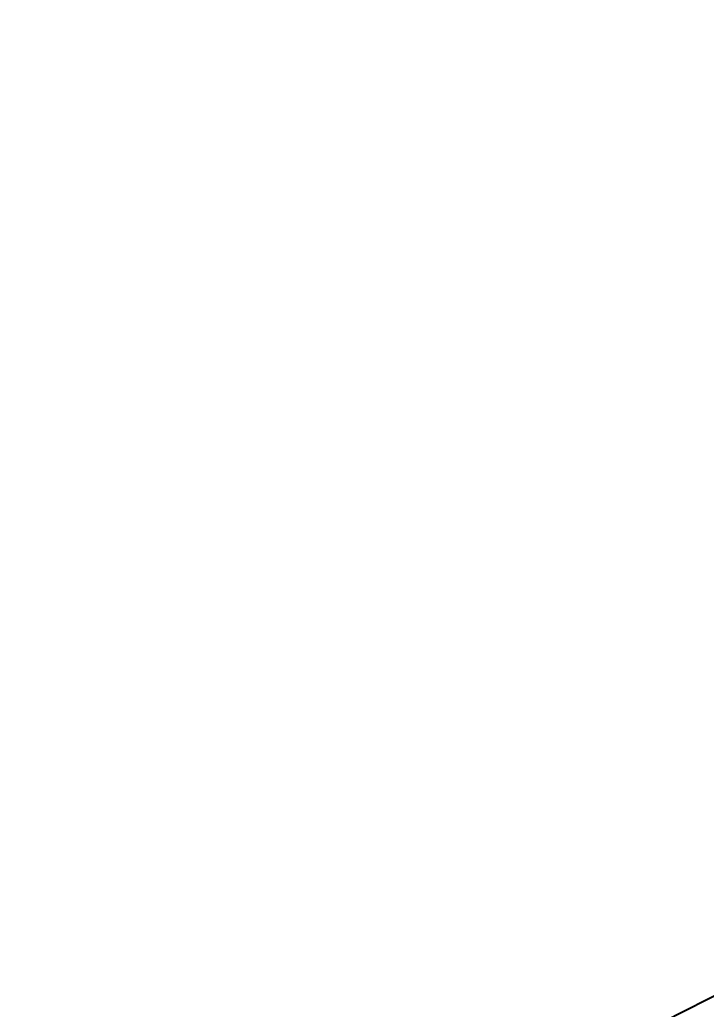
# Model space of a CAD drawing. Header units: metres. Extents: x 2682525 to 2683550, y 1250555 to 1251328.
# Drawn here: x 2683110.197 to 2683113.163, y 1250889.296 to 1250893.574 of the extents above; entities that cross this region are included whole.
import ezdxf

# ---------------------------------------------------------------- set-up
doc = ezdxf.new("R2010")
doc.units = ezdxf.units.M
doc.header["$PDMODE"] = 2
doc.header["$PDSIZE"] = -2
doc.linetypes.add('IMPORT-_23_ISO-10 Strichpunktlinie _2_', pattern=[46.98999999999999, 30.47999999999999, -7.619999999999998, 1.270000000000001, -7.619999999999998])
doc.linetypes.add('Verdeckt 0_75', pattern=[1.5, 0.75, -0.75])
for name, color, linetype, lineweight, true_color in [('2458 A U1_dwg-1', 9, 'Continuous', 18, 0x808080), ('_23_000 Linien-Strichpunktlinie kurz 0_10', 9, 'IMPORT-_23_ISO-10 Strichpunktlinie _2_', 18, 0x808080), ('_23_200 Materialien-Beton', 9, 'Continuous', 18, 0x808080), ('_23_200 Materialien-Holzwerkstoffe', 9, 'Continuous', 18, 0x808080), ('_23_300 Bauteile 3D-Raum-NGF Nettogeschossfläche vermietbar', 9, 'Continuous', 18, 0x808080), ('_23_300 Bauteile 3D-Wand Aussen', 9, 'Continuous', 18, 0x808080), ('_23_300 Bauteile 3D-Wand Innen', 9, 'Continuous', 18, 0x808080), ('_25_200 Materialien-Beton', 9, 'Continuous', 18, 0x808080), ('_25_300 Bauteile 3D-Raum-NGF Nettogeschossfläche', 9, 'Continuous', 18, 0x808080), ('_25_300 Bauteile 3D-Wand Innen', 9, 'Continuous', 18, 0x808080), ('_25_600 Situation-Baulinie', 9, 'Continuous', 18, 0x808080), ('_25_Keine', 9, 'Continuous', 18, 0x808080), ('A-DETL-____-MBND-1', 7, 'Continuous', 18, 0xbf6000), ('Bemassung', 9, 'Continuous', 18, 0x808080)]:
    doc.layers.add(name, color=color, linetype=linetype, lineweight=lineweight, true_color=true_color)
for name, color, linetype, lineweight in [('A-____-____-DIMS', 7, 'Continuous', 9), ('A-DETL-____-MBND', 7, 'Verdeckt 0_75', 18), ('A-DETL-____-MBND-2', 7, 'Verdeckt 0_75', 25), ('Bemassung-1', 7, 'Continuous', 18), ('G-____-____-TEXT', 7, 'Continuous', 9)]:
    doc.layers.add(name, color=color, linetype=linetype, lineweight=lineweight)
doc.styles.add('Arial_3', font='arial.ttf', dxfattribs={"height": 125})
doc.styles.add('Arial_31', font='arial.ttf', dxfattribs={"width": 0.9, "height": 200})
doc.styles.add('ISOCP_11', font='isocp___.ttf', dxfattribs={"height": 117.4759738136574})
doc.styles.add('ISOCP_2', font='isocp___.ttf', dxfattribs={"height": 125.8608217592593})
doc.styles.add('ISOCP_3', font='isocp___.ttf', dxfattribs={"height": 75.51649305555554})
doc.dimstyles.new('2_0_mm_-_Arial', dxfattribs={"dimscale": 304.8, "dimtxt": 204.051879991394, "dimasz": 0.2460629921259842, "dimexe": 0.3280839895013123, "dimexo": 0.3280840109072179, "dimgap": 0.08202099737532807, "dimtad": 1, "dimdec": 1, "dimlfac": 0.001, "dimrnd": 0.09999999999999999, "dimzin": 0, "dimdsep": 46, "dimtxsty": 'Arial_31', "dimblk1": 'OBLIQUE', "dimblk2": 'OBLIQUE', "dimsah": 1, "dimcen": 0.09, "dimdle": 0.3280839895013123, "dimazin": 0, "dimtfac": 1, "dimtdec": 4, "dimtix": 1, "dimtmove": 0, "dimatfit": 3, "dimfxl": 1, "dimtvp": 1, "dimtfill": 1, "dimtolj": 1, "dimtzin": 0, "dimarcsym": 2})
doc.dimstyles.new('2_0_mm_-_Arial_1', dxfattribs={"dimscale": 304.8, "dimtxt": 204.051879991394, "dimasz": 0.2460629921259842, "dimexe": 0.3280839895013123, "dimexo": 0.3280840109072179, "dimgap": 0.08202099737532807, "dimtad": 1, "dimdec": 1, "dimlfac": 0.001, "dimrnd": 0.09999999999999999, "dimzin": 0, "dimdsep": 46, "dimtxsty": 'Arial_31', "dimblk1": 'OBLIQUE', "dimblk2": 'OBLIQUE', "dimsah": 1, "dimcen": 0.09, "dimdle": 0.3280839895013123, "dimazin": 0, "dimtfac": 1, "dimtdec": 4, "dimtix": 1, "dimtmove": 2, "dimatfit": 3, "dimfxl": 1, "dimtvp": 1, "dimtfill": 1, "dimtolj": 1, "dimtzin": 0, "dimarcsym": 2})
pattern_1 = [(18.233, (0, 0), (18.77292067800844, -56.98752011815572), []), (288.233, (0, 0), (63.31313485127099, 20.85671487326738), [])]
pattern_2 = [(18.233, (0, 0), (93.86460339004219, -284.9376005907786), []), (18.233, (15.645, -47.492), (93.86460339004219, -284.9376005907786), []), (18.233, (-15.645, 47.492), (93.86460339004219, -284.9376005907786), [])]

# ---------------------------------------------------------------- blocks, each defined once
blk = doc.blocks.new('2458 A U1_dwg_VW_SLASH-9045485-U01 Bodenplatte')
at = {"layer": 'Bemassung'}
for p, q in [((500.0534143197685, 500.0534143197683), (-500.0534143197683, -500.0534143197685)), ((890.9383564621788, 0), (-999.9999999999999, 0))]:
    blk.add_line(p, q, dxfattribs=at)
blk = doc.blocks.new('2458 A U1_dwg_VW_SLASH-9046340-U01 Bodenplatte')
at = {"layer": 'Bemassung'}
for p, q in [((-51033.38220290114, -20354.40317262471), (-51033.38220290114, -20566.64438356219)), ((-51089.50880365782, -20398.27657186801), (-50977.25560214445, -20510.52977338137))]:
    blk.add_line(p, q, dxfattribs=at)
blk = doc.blocks.new('2458 A U1_dwg_VW_SLASH-9046341-U01 Bodenplatte')
at = {"layer": 'Bemassung'}
for p, q in [((-51033.38220290114, -20334.40317261719), (-51033.38220290114, -20122.16196167971)), ((-50977.25560214445, -20290.5297733739), (-51089.50880365782, -20178.27657186053))]:
    blk.add_line(p, q, dxfattribs=at)
blk = doc.blocks.new('2458 A U1_dwg_VW_SLASH-9046342-U01 Bodenplatte')
at = {"layer": 'Bemassung'}
for p, q in [((-51033.38220290113, -20854.40317261783), (-51033.38220290113, -20642.16196168035)), ((-50977.25560214445, -20810.52977337453), (-51089.50880365781, -20698.27657186117))]:
    blk.add_line(p, q, dxfattribs=at)
blk = doc.blocks.new('2458 A U1_dwg_VW_SLASH-9046343-U01 Bodenplatte')
at = {"layer": 'Bemassung'}
for p, q in [((-51033.38220290113, -20354.40317262471), (-51033.38220290113, -20566.64438356219)), ((-51089.50880365781, -20398.27657186801), (-50977.25560214445, -20510.52977338137))]:
    blk.add_line(p, q, dxfattribs=at)
blk = doc.blocks.new('2458 A U1_dwg_VW_SLASH-9046344-U01 Bodenplatte')
at = {"layer": 'Bemassung'}
for p, q in [((-51033.38220290114, -21122.76708494487), (-51033.38220290114, -21102.1614917176)), ((-51033.38220290114, -21314.40270265508), (-51033.38220290114, -21247.76708494486)), ((-50977.25560214451, -21270.52930341181), (-51000.01782061142, -21247.7670849449))]:
    blk.add_line(p, q, dxfattribs=at)
blk = doc.blocks.new('2458 A U1_dwg_VW_SLASH-9046345-U01 Bodenplatte')
at = {"layer": 'Bemassung'}
for p, q in [((-51033.38220290114, -20654.40317261787), (-51033.38220290114, -20866.64438355535)), ((-51089.50880365782, -20698.27657186117), (-50977.25560214445, -20810.52977337453))]:
    blk.add_line(p, q, dxfattribs=at)
blk = doc.blocks.new('2458 A U1_dwg_VW_SLASH-9046347-U01 Bodenplatte')
at = {"layer": 'Bemassung'}
for p, q in [((-51331.08574555618, -20354.40317261724), (-51331.08574555618, -20566.64438355472)), ((-51387.21234631286, -20398.27657186054), (-51274.9591447995, -20510.5297733739))]:
    blk.add_line(p, q, dxfattribs=at)
blk = doc.blocks.new('2458 A U1_dwg_VW_SLASH-9046348-U01 Bodenplatte')
at = {"layer": 'Bemassung'}
for p, q in [((-48550.28918589927, -20291.48681970895), (-48662.54238741263, -20403.74002122231)), ((-48506.41578665597, -20347.61342046563), (-48718.65699759344, -20347.61342046563))]:
    blk.add_line(p, q, dxfattribs=at)
blk = doc.blocks.new('2458 A U1_dwg_VW_SLASH-9046349-U01 Bodenplatte')
at = {"layer": 'Bemassung'}
for p, q in [((-49462.54480527527, -20403.74002122232), (-49350.2916037619, -20291.48681970896)), ((-49506.41820451857, -20347.61342046564), (-49294.17699358108, -20347.61342046564))]:
    blk.add_line(p, q, dxfattribs=at)
blk = doc.blocks.new('2458 A U1_dwg_VW_SLASH-9046350-U01 Bodenplatte')
at = {"layer": 'Bemassung'}
for p, q in [((-48482.54480527532, -20403.74002122233), (-48370.29160376195, -20291.48681970897)), ((-48526.41820451861, -20347.61342046565), (-48314.17699358114, -20347.61342046565))]:
    blk.add_line(p, q, dxfattribs=at)
blk = doc.blocks.new('2458 A U1_dwg_VW_SLASH-9046351-U01 Bodenplatte')
at = {"layer": 'Bemassung'}
for p, q in [((-48550.28918589927, -20291.48681970896), (-48662.54238741263, -20403.74002122232)), ((-48506.41578665597, -20347.61342046564), (-48718.65699759344, -20347.61342046564))]:
    blk.add_line(p, q, dxfattribs=at)
blk = doc.blocks.new('2458 A U1_dwg-9041719-U01 Bodenplatte')
at = {"layer": '_23_200 Materialien-Beton'}
h = blk.add_hatch(dxfattribs=at)
h.set_pattern_fill('FP_1', color=256, style=0, pattern_type=2)
h.set_pattern_definition(pattern_1)
h.paths.add_polyline_path([(-48351.41820672657, -19947.67519878158), (-48351.41820672659, -14798.06214921449), (-48601.41820672661, -14798.0621492145), (-48601.41820672659, -19697.6751987816)])
h = blk.add_hatch(dxfattribs=at)
h.set_pattern_fill('FP_1', color=256, style=0, pattern_type=2)
h.set_pattern_definition(pattern_1)
h.paths.add_polyline_path([(-48351.41820672657, -19947.67519878158), (-48351.41820672659, -14798.06214921449), (-48601.41820672661, -14798.0621492145), (-48601.41820672659, -19697.6751987816)])
h = blk.add_hatch(dxfattribs=at)
h.set_pattern_fill('FP_1', color=256, style=0, pattern_type=2)
h.set_pattern_definition(pattern_1)
h.paths.add_polyline_path([(-55914.7249122979, -19947.67519878161), (-48351.41820672657, -19947.67519878158), (-48601.41820672659, -19697.6751987816), (-56276.27539747024, -19697.67519878161), (-56276.27539747024, -19947.67519878161)])
h = blk.add_hatch(dxfattribs=at)
h.set_pattern_fill('FP_1', color=256, style=0, pattern_type=2)
h.set_pattern_definition(pattern_1)
h.paths.add_polyline_path([(-55914.7249122979, -19947.67519878161), (-48351.41820672657, -19947.67519878158), (-48601.41820672659, -19697.6751987816), (-56276.27539747024, -19697.67519878161), (-56276.27539747024, -19947.67519878161)])
at = {"layer": '_23_200 Materialien-Holzwerkstoffe'}
h = blk.add_hatch(dxfattribs=at)
h.set_pattern_fill('FP_3', color=256, style=0, pattern_type=2)
h.set_pattern_definition(pattern_2)
h.paths.add_polyline_path([(-48601.41820672659, -17948.06214921446), (-48601.41820672657, -17898.06214921446), (-50661.41366078716, -17898.06214921445), (-50711.41366078716, -17948.06214921446), (-50661.41366078716, -17948.06214921446)])
h = blk.add_hatch(dxfattribs=at)
h.set_pattern_fill('FP_3', color=256, style=0, pattern_type=2)
h.set_pattern_definition(pattern_2)
h.paths.add_polyline_path([(-48601.41820672659, -17948.06214921446), (-48601.41820672657, -17898.06214921446), (-50661.41366078716, -17898.06214921445), (-50711.41366078716, -17948.06214921446)])
at = {"layer": '_25_200 Materialien-Beton'}
h = blk.add_hatch(dxfattribs=at)
h.set_pattern_fill('FP_1', color=256, style=0, pattern_type=2)
h.set_pattern_definition(pattern_1)
h.paths.add_polyline_path([(-28728.35925963511, -19947.67519884991), (-28728.00000003564, -19947.31593937318), (-28728.35925963511, -19697.67519897264), (-39998.30878082777, -19697.67519884991), (-39998.30878082777, -19947.67519884991), (-29973.52900646859, -19947.67519884991)])
h.paths.add_polyline_path([(-41548.99588439449, -19947.67519884991), (-40123.30878082779, -19947.67519884991), (-40123.30878082779, -19697.67519884991), (-48351.41820665873, -19697.67519884991), (-48351.41820665873, -19947.67519878158), (-41710.48643147866, -19947.67519884991)])
h = blk.add_hatch(dxfattribs=at)
h.set_pattern_fill('FP_1', color=256, style=0, pattern_type=2)
h.set_pattern_definition(pattern_1)
h.paths.add_polyline_path([(-48426.41820451867, -20454.40317262472), (-48426.41578665601, -19954.40317262473), (-48606.415786656, -19954.40317262473), (-48606.415786656, -20454.40317262471)])
h = blk.add_hatch(dxfattribs=at)
h.set_pattern_fill('FP_1', color=256, style=0, pattern_type=2)
h.set_pattern_definition(pattern_1)
h.paths.add_polyline_path([(-50506.41820451861, -20754.40317262536), (-49406.41820451865, -20754.40317262532), (-49406.41820451865, -20454.40317262472), (-50506.41820451863, -20454.40317262472)])
h = blk.add_hatch(dxfattribs=at)
h.set_pattern_fill('FP_1', color=256, style=0, pattern_type=2)
h.set_pattern_definition(pattern_1)
h.paths.add_polyline_path([(-49406.41820451859, -21122.76708494489), (-48426.41820451869, -21122.76708494489), (-48426.41820451867, -20454.40317262475), (-49406.41820451864, -20454.40317262472)])
at = {"layer": '_25_Keine'}
for points in [[(-50506.41843482723, -20454.40317262472), (-50647.83979106241, -20312.98181638528), (-50364.99707858778, -20312.98181638528)], [(-50647.85276600508, -20895.82452885305), (-50365.01005353047, -20895.82452885305), (-50506.43140976568, -20754.40317261786)]]:
    blk.add_hatch(color=256, dxfattribs=at).paths.add_polyline_path(points)
at = {"layer": '_23_000 Linien-Strichpunktlinie kurz 0_10', "flags": 128}
for points in [[(-79001.4184335211, -21137.2223017857), (-79001.4184335211, -12397.67484731466), (-80516.35874420164, -12397.67484731466), (-80516.35874420164, -7597.674813470764), (-46688.82960409074, -7597.674813470764), (-46688.82960409074, -12397.67484731464), (-48201.41820451852, -12397.67484731464), (-48201.41820451852, -21122.76708494489)], [(-79001.4184335211, -21137.2223017857), (-79001.4184335211, -12397.67484731466), (-80516.35874420164, -12397.67484731466), (-80516.35874420164, -7597.674813470764), (-46688.82960409074, -7597.674813470764), (-46688.82960409074, -12397.67484731464), (-48201.41820451852, -12397.67484731464), (-48201.41820451852, -21122.76708494489)], [(-48606.41820451834, -22047.6747596637), (-52001.41820491337, -22047.6747596637), (-52001.41820491337, -23452.67481516637)], [(-48606.41820451834, -22047.6747596637), (-52001.41820491337, -22047.6747596637), (-52001.41820491337, -23452.67481516637)]]:
    blk.add_lwpolyline(points, dxfattribs=at)
at = {"layer": '_23_200 Materialien-Beton', "flags": 128}
for points in [[(-48351.41820672657, -19947.67519878158), (-48351.41820672657, -14798.06214921451), (-48351.41820672657, -19947.67519878158), (-56276.27539747024, -19947.67519878158), (-56706.2798395465, -19947.67519878158)], [(-48601.41820672659, -19697.6751987816), (-56276.27539747024, -19697.6751987816), (-56706.2798395465, -19697.6751987816)], [(-56706.2798395465, -19697.6751987816), (-56276.27539747024, -19697.6751987816), (-48601.41820672659, -19697.6751987816)], [(-56706.2798395465, -19947.67519878158), (-56276.27539747024, -19947.67519878158), (-48351.41820672657, -19947.67519878158)]]:
    blk.add_lwpolyline(points, dxfattribs=at)
blk.add_lwpolyline([(-48601.41820672653, -19697.67519878158), (-48601.41820672653, -14798.06214921448), (-54081.40782353776, -14798.06214921448), (-54865.27654683468, -14798.06214921448), (-54081.40782353776, -14798.06214921448), (-48601.41820672654, -14798.06214921448)], close=True, dxfattribs=at)
at = {"layer": '_23_200 Materialien-Holzwerkstoffe', "flags": 128}
for points in [[(-48601.41820672653, -17948.06214921444), (-50711.4136607871, -17948.06214921444), (-50711.4136607871, -16148.06214921447), (-50711.4136607871, -17948.06214921442)], [(-48601.41820672652, -17898.06214921444), (-50661.4136607871, -17898.06214921444), (-50661.4136607871, -16148.06214921449), (-50661.4136607871, -17898.06214921444)]]:
    blk.add_lwpolyline(points, close=True, dxfattribs=at)
at = {"layer": '_23_300 Bauteile 3D-Raum-NGF Nettogeschossfläche vermietbar', "flags": 128}
for points in [[(-48601.41820665848, -17898.06214921445), (-50661.41366078708, -17898.06214921445), (-50661.41366078708, -14798.06214921446), (-48601.41820665848, -14798.06214921446), (-48601.41820665848, -17898.06214921445), (-48601.41820665848, -14798.06214921448), (-50661.4136607871, -14798.06214921448), (-50661.4136607871, -17898.06214921444)], [(-48601.41820672652, -17948.06214921443), (-50711.41366078707, -17948.06214921443), (-50711.41366078707, -16248.06214921438), (-51711.41366078708, -16248.06214921438), (-51711.41366078708, -19697.67519878073), (-48601.41820672652, -19697.67519878073), (-48601.41820672652, -17948.06214921443), (-50711.41366078707, -17948.06214921443), (-50711.41366078707, -16248.06214921438), (-51711.41366078708, -16248.06214921438), (-51711.41366078708, -19697.67519878073), (-48601.41820672652, -19697.67519878073)]]:
    blk.add_lwpolyline(points, close=True, dxfattribs=at)
at = {"layer": '_23_300 Bauteile 3D-Wand Aussen', "flags": 128}
for points in [[(-56276.27539747017, -19697.67519878159), (-56276.27539747017, -19747.67519878155), (-56276.27539747017, -19947.67519878159), (-48351.41820672652, -19947.67519878159), (-48351.41820672652, -14798.0621492145), (-48301.41820672654, -14798.0621492145), (-48301.41820672654, -13797.67484421954), (-48301.41820672654, -14798.06214921448), (-48351.41820672654, -14798.06214921448), (-48351.41820672654, -19947.67519878156)], [(-48351.41820672657, -19947.67519878159), (-56276.27539747024, -19947.67519878159), (-56706.2798395465, -19947.67519878159)]]:
    blk.add_lwpolyline(points, dxfattribs=at)
blk.add_lwpolyline([(-48601.41820672653, -19697.67519878158), (-48601.41820672653, -14798.06214921448), (-48601.41820672653, -19697.67519878158), (-51711.41366078708, -19697.67519878158)], close=True, dxfattribs=at)
at = {"layer": '_23_300 Bauteile 3D-Wand Innen', "flags": 128}
for points in [[(-48601.41820672652, -17898.06214921444), (-50661.4136607871, -17898.06214921444), (-50661.4136607871, -16148.06214921449), (-50661.4136607871, -17898.06214921444)], [(-48601.41820672653, -17948.06214921444), (-50711.4136607871, -17948.06214921444), (-50711.4136607871, -16248.06214921437), (-50861.41366078706, -16248.06214921437), (-50711.4136607871, -16248.06214921437), (-50711.4136607871, -17948.06214921443)]]:
    blk.add_lwpolyline(points, close=True, dxfattribs=at)
at = {"layer": '_25_200 Materialien-Beton'}
for p, q in [((-48351.41820665867, -19697.67519884989), (-40123.30878082774, -19697.67519884989)), ((-48426.41820451867, -20454.40317262475), (-48426.41820451867, -21122.76708494489))]:
    blk.add_line(p, q, dxfattribs=at)
at = {"layer": '_25_200 Materialien-Beton', "flags": 128}
for points in [[(-48426.41578665593, -19954.40317262471), (-48426.41578665593, -20454.40317262469), (-48606.41578665594, -20454.40317262469), (-48606.41578665594, -19954.40317262471)], [(-48351.41820665873, -19947.67519884991), (-45650.30777388102, -19947.67519884991), (-45650.30777388102, -21122.96197890605)], [(-50506.41820451857, -20454.40317262469), (-49406.4182045186, -20454.40317262469), (-49406.4182045186, -20754.40317262531), (-50506.41820451856, -20754.40317262531)], [(-49406.41820451859, -21122.76708494489), (-49406.41820451859, -20754.40317262532), (-49406.41820451859, -20454.40317262472), (-48426.41820451867, -20454.40317262472)]]:
    blk.add_lwpolyline(points, dxfattribs=at)
at = {"layer": '_25_300 Bauteile 3D-Raum-NGF Nettogeschossfläche', "flags": 128}
blk.add_lwpolyline([(-45650.3077738728, -21122.96197890605), (-45650.3077738728, -19947.67519845819), (-56706.2798395465, -19947.67519845819)], dxfattribs=at)
at = {"layer": '_25_300 Bauteile 3D-Wand Innen'}
blk.add_line((-48351.41820665867, -19697.67519884989), (-40123.30878082774, -19697.67519884989), dxfattribs=at)
at = {"layer": '_25_300 Bauteile 3D-Wand Innen', "flags": 128}
blk.add_lwpolyline([(-48351.41820665873, -19947.67519884991), (-45650.30777388102, -19947.67519884991), (-45650.30777388102, -21122.96197890605)], dxfattribs=at)
at = {"layer": '_25_600 Situation-Baulinie', "flags": 128}
blk.add_lwpolyline([(-40389.50791363107, -17042.51346325856), (-48301.41820672655, -14089.25508687178), (-48301.41820672655, -17944.03296598937), (-48351.41820665875, -17944.03296598937), (-48351.41820665875, -19697.6751988499), (-40123.30878082779, -19697.6751988499)], dxfattribs=at)
at = {"layer": '_25_Keine'}
for p, q in [((-51100.307773907, -21122.76708494489), (-51100.307773907, -20107.67519800753)), ((-48600.307773907, -21122.76708494489), (-48600.307773907, -20107.67519800751)), ((-50506.41843482723, -20454.40317262472), (-50647.83979106241, -20312.98181638528)), ((-50647.83979106241, -20312.98181638528), (-50364.99707858778, -20312.98181638528)), ((-50364.99707858778, -20312.98181638528), (-50506.41843482723, -20454.40317262472)), ((-50506.43140976568, -20754.40317261786), (-50647.85276600508, -20895.82452885305)), ((-50365.01005353047, -20895.82452885305), (-50506.43140976568, -20754.40317261786)), ((-50647.85276600508, -20895.82452885305), (-50365.01005353047, -20895.82452885305)), ((-49466.418204515, -20879.40317261754), (-49466.418204515, -21122.76708494489)), ((-49406.41820452531, -21122.76708494489), (-49406.41820452531, -20879.40317261888))]:
    blk.add_line(p, q, dxfattribs=at)
at = {"layer": '_25_Keine', "flags": 128}
for points in [[(-48226.41820451945, -20694.4031724704), (-48426.41820451929, -20694.4031724704), (-48426.41820451929, -19954.40317278658), (-48226.41820451964, -19954.40317278658)], [(-49896.73562287841, -20092.98181638454), (-50038.15697911787, -20234.40317261972), (-50179.57833535305, -20092.98181638027)], [(-49896.7485978211, -21020.82452885095), (-50038.16995405628, -20879.40317261153), (-50179.59131029571, -21020.82452884672)], [(-51035.51911992356, -25762.94089423907), (-51035.51911992356, -21635.57400418479), (-49603.38543813303, -21635.57400418479), (-49603.38543813303, -25762.94089423904)]]:
    blk.add_lwpolyline(points, close=True, dxfattribs=at)
for points in [[(-48226.41820451945, -20234.40317256312), (-48201.41820451945, -20234.40317256312), (-48201.41820451945, -19954.40317268595), (-48226.41820451945, -19954.40317268595), (-48226.41820451945, -20234.40317256312), (-47100.26973867269, -20234.40317256312)], [(-54050.30777390705, -20107.67519800752), (-51550.30777390705, -20107.67519800752), (-51550.30777390705, -21122.76708494489)], [(-51100.30777390698, -20107.67519800753), (-48600.307773907, -20107.67519800753), (-48600.307773907, -21122.76708494489)], [(-48600.307773907, -20107.67519800751), (-46100.30777390703, -20107.67519800751), (-46100.30777390703, -21122.76708494489)], [(-50647.8397910624, -21122.76708494489), (-50647.8397910624, -20234.40317261972), (-45102.13093246255, -20234.40317261972), (-45102.13093246255, -21122.76708494489)], [(-50506.4182045186, -20454.40317261721), (-48601.40545988896, -20454.40317261721), (-48601.40545988896, -20234.4031726247), (-50506.41820451287, -20234.4031726247)], [(-50506.43117945849, -20879.40317260845), (-49406.41820452008, -20879.40317260845), (-49406.41820452008, -20754.40317262721), (-50506.43117945699, -20754.40317262721)], [(-45886.57372701859, -21274.40270266416), (-50647.8397910624, -21274.40270266416), (-50647.8397910624, -21247.76708494488)], [(-47401.41843482839, -21247.76708494488), (-47401.41843482839, -21274.40270266416), (-49466.41820452107, -21274.40270266416), (-49466.41820452107, -21247.76708494488)]]:
    blk.add_lwpolyline(points, dxfattribs=at)
at = {"layer": 'Bemassung'}
for p, q in [((-51033.38220290114, -20122.16196167971), (-51033.38220290114, -20009.92075074221)), ((-50509.41820451292, -20234.40317261722), (-51133.38220290111, -20234.40317261722)), ((-51033.38220290114, -20454.40317262469), (-51033.38220290114, -20234.40317261722)), ((-49406.41820451859, -20451.4031726247), (-49406.41820451859, -20247.61342046566)), ((-48426.41820451864, -20451.40317262469), (-48426.41820451864, -20247.61342046567)), ((-48426.41820451864, -20347.61342046565), (-48606.41578665595, -20347.61342046565)), ((-50509.41820451864, -20454.40317261722), (-51431.08574555616, -20454.40317261722)), ((-51331.08574555618, -21102.1614917098), (-51331.08574555618, -20566.64438355472)), ((-51033.38220290114, -21102.1614917176), (-51033.38220290114, -20866.64438355535)), ((-46310.21721097751, -21698.0170097496), (-51213.06656296954, -21698.0170097496))]:
    blk.add_line(p, q, dxfattribs=at)
at = {"layer": 'Bemassung', "flags": 128}
for points in [[(-50954.2127628556, -14910.30336015197), (-50954.2127628556, -19585.43398784407)], [(-48601.41820672653, -19436.08460073884), (-48601.41820672653, -18192.07278252127)], [(-55409.1724498496, -19336.08460073886), (-48713.65941766402, -19336.08460073886), (-55409.1724498496, -19336.08460073886), (-55296.9312389121, -19336.08460073886)], [(-51054.21276285556, -19697.67519878157), (-50957.21276285552, -19697.67519878157)], [(-48606.41578665594, -20247.61342046566), (-48606.41578665594, -20451.40317262469)], [(-51133.38220290111, -20454.40317262469), (-50509.41843482722, -20454.40317262469)], [(-51133.38220290111, -20754.40317261785), (-50509.43140976562, -20754.40317261785)]]:
    blk.add_lwpolyline(points, close=True, dxfattribs=at)
for points in [[(-48830.89820853095, -20347.61342046564), (-48718.65699759344, -20347.61342046564), (-49294.17699358108, -20347.61342046564)], [(-51033.38220290113, -20642.16196168035), (-51033.38220290113, -20566.64438356219), (-51033.38220290113, -20678.88559449969)]]:
    blk.add_lwpolyline(points, dxfattribs=at)
at = {"xscale": 0.1122412109375, "yscale": 0.1122412109375, "zscale": 0.1122412109375}
blk.add_blockref('2458 A U1_dwg_VW_SLASH-9045485-U01 Bodenplatte', (-48601.41820672653, -19336.08460073886), dxfattribs=at)
blk.add_blockref('2458 A U1_dwg_VW_SLASH-9045485-U01 Bodenplatte', (-48601.41820672653, -19336.08460073886), dxfattribs=at)
at = {"xscale": 0.1122412109375, "yscale": 0.1122412109375, "zscale": 0.1122412109375, "rotation": 270}
blk.add_blockref('2458 A U1_dwg_VW_SLASH-9045485-U01 Bodenplatte', (-50954.21276285559, -19697.67519878157), dxfattribs=at)
blk.add_blockref('2458 A U1_dwg_VW_SLASH-9045485-U01 Bodenplatte', (-50954.21276285559, -19697.67519878157), dxfattribs=at)
for name in ['2458 A U1_dwg_VW_SLASH-9046341-U01 Bodenplatte', '2458 A U1_dwg_VW_SLASH-9046349-U01 Bodenplatte', '2458 A U1_dwg_VW_SLASH-9046348-U01 Bodenplatte', '2458 A U1_dwg_VW_SLASH-9046351-U01 Bodenplatte', '2458 A U1_dwg_VW_SLASH-9046350-U01 Bodenplatte', '2458 A U1_dwg_VW_SLASH-9046347-U01 Bodenplatte', '2458 A U1_dwg_VW_SLASH-9046340-U01 Bodenplatte', '2458 A U1_dwg_VW_SLASH-9046343-U01 Bodenplatte', '2458 A U1_dwg_VW_SLASH-9046342-U01 Bodenplatte', '2458 A U1_dwg_VW_SLASH-9046345-U01 Bodenplatte', '2458 A U1_dwg_VW_SLASH-9046344-U01 Bodenplatte']:
    blk.add_blockref(name, (0, 0))
at = {"layer": '_25_Keine', "attachment_point": 1, "line_spacing_factor": 1.478621465017729}
for s, insert, char_height, width, style in [('458.85', (-50253.2118556745, -19967.91246976278), 125.8608217592593, 659.7890841813136, 'ISOCP_2'), ('458.63', (-50729.26783992117, -20187.91246976763), 125.8608217592593, 659.7890841813136, 'ISOCP_2'), ('458.33', (-50729.28081486685, -20971.83851556874), 125.8608217592593, 659.7890841813136, 'ISOCP_2'), ('Unterzug', (-49363.06324380904, -20968.33146753457), 75.51649305555554, 558.2727424099461, 'ISOCP_3'), ('5', (-49863.08807728191, -21051.01180356824), 117.4759738136574, 110.5301329649456, 'ISOCP_11'), ('458.20', (-50298.74711625428, -21127.57581801148), 125.8608217592593, 659.7890841813136, 'ISOCP_2'), ('98/76', (-49359.86950399544, -21091.10799855592), 75.51649305555554, 355.264472442693, 'ISOCP_3')]:
    blk.add_mtext(s, dxfattribs=dict(at, insert=insert, char_height=char_height, width=width, style=style))
at = {"layer": 'Bemassung-1', "char_height": 125.8608217592593, "attachment_point": 2, "rotation": 90, "line_spacing_factor": 1.478621465017729, "style": 'ISOCP_2'}
for s, insert, width in [('22', (-51139.34231360828, -20344.40317262094), 236.8473635522664), ('30', (-50925.2598986215, -20606.53951496041), 236.8473635522664), ('76', (-51438.11902152389, -20834.40293763225), 236.8473635522664), ('46', (-50925.2598986215, -21065.54610898962), 253.7650323774283)]:
    blk.add_mtext(s, dxfattribs=dict(at, insert=insert, width=width))
at = {"layer": 'Bemassung-1', "char_height": 125.8608217592593, "line_spacing_factor": 1.478621465017729, "style": 'ISOCP_2'}
for s, insert, width, attachment_point in [('80', (-49006.41699558726, -20240.58014449792), 236.8473635522664, 2), ('18', (-48516.41699558729, -20240.58014449793), 203.0120259019426, 2), ('5', (-49785.77347643642, -21409.46589381033), 118.4236817761332, 1), ('5.67', (-50157.4967066332, -21556.00385057289), 406.0240518038852, 1)]:
    blk.add_mtext(s, dxfattribs=dict(at, insert=insert, width=width, attachment_point=attachment_point))
blk = doc.blocks.new('_Oblique')
at = {"color": 0, "linetype": 'ByBlock', "lineweight": -2}
blk.add_line((-0.5, -0.5), (0.5, 0.5), dxfattribs=at)
blk = doc.blocks.new('*D1807')
at = {"layer": 'A-____-____-DIMS', "color": 0, "lineweight": -2, "transparency": 16777216}
for p, q in [((2683068.897622096, 1250867.009540824), (2683135.861756529, 1250900.785341326)), ((2683053.688199543, 1250859.338114525), (2683068.897622096, 1250867.009540824)), ((2683053.688199543, 1250859.338114525), (2682986.72406511, 1250825.562314023)), ((2683113.74310552, 1250778.098576879), (2683113.932022766, 1250777.724028246)), ((2683098.698719751, 1250770.099947516), (2683098.722600213, 1250770.052601948))]:
    blk.add_line(p, q, dxfattribs=at)
at = {"layer": 'A-____-____-DIMS', "color": 0, "lineweight": -2, "transparency": 16777216, "xscale": 74.99999999999999, "yscale": 74.99999999999999, "zscale": 74.99999999999999}
for p, rotation in [((2683068.897622096, 1250867.009540824), 206.7657572042305), ((2683053.688199543, 1250859.338114525), 26.76575720423048)]:
    blk.add_blockref('_Oblique', p, dxfattribs=dict(at, rotation=rotation))
at = {"layer": 'A-____-____-DIMS', "color": 0, "transparency": 16777216, "insert": (2683004.047613651, 1250976.668747653), "char_height": 200, "width": 911.641014607705, "attachment_point": 5, "rotation": 26.76575720423047, "style": 'Arial_31', "bg_fill": 3, "box_fill_scale": 1.1, "bg_fill_color": 256, "bg_fill_true_color": 13158600, "bg_fill_transparency": 0}
blk.add_mtext('\\A1;0.0', dxfattribs=at)
at = {"layer": 'Defpoints', "color": 0, "transparency": 16777216}
for p in [(2683068.708701911, 1250867.384095282), (2683068.897622096, 1250867.009540824), (2683053.664316143, 1250859.385465919)]:
    blk.add_point(p, dxfattribs=at)
blk = doc.blocks.new('*D1808')
at = {"layer": 'A-____-____-DIMS', "color": 0, "lineweight": -2, "transparency": 16777216}
for p, q in [((2683101.306229421, 1250883.356000871), (2683168.270363854, 1250917.131801374)), ((2683068.897622741, 1250867.009539544), (2683001.933488308, 1250833.233739042)), ((2683146.196746825, 1250794.355752247), (2683146.340630091, 1250794.070488293)), ((2683113.74310552, 1250778.098576879), (2683113.932023411, 1250777.724026967))]:
    blk.add_line(p, q, dxfattribs=at)
at = {"layer": 'A-____-____-DIMS', "color": 0, "transparency": 16777216, "insert": (2682617.72699169, 1250788.948338999), "char_height": 200, "width": 911.641014607705, "attachment_point": 1, "rotation": 26.76575720423047, "line_spacing_factor": 0.9417779076525878, "style": 'Arial_31', "bg_fill": 3, "box_fill_scale": 1.1, "bg_fill_color": 256, "bg_fill_true_color": 13158600, "bg_fill_transparency": 0}
blk.add_mtext('\\A1;0.0', dxfattribs=at)
at = {"layer": 'A-____-____-DIMS', "color": 0, "lineweight": -2, "transparency": 16777216}
blk.add_line((2683068.897622741, 1250867.009539544), (2683101.306229421, 1250883.356000871), dxfattribs=at)
at = {"layer": 'Defpoints', "color": 0, "transparency": 16777216}
for p in [(2683101.162343216, 1250883.641270651), (2683101.306229421, 1250883.356000871), (2683068.708701911, 1250867.384095282)]:
    blk.add_point(p, dxfattribs=at)
at = {"layer": 'A-____-____-DIMS', "color": 0, "lineweight": -2, "transparency": 16777216, "xscale": 74.99999999999999, "yscale": 74.99999999999999, "zscale": 74.99999999999999}
for p, rotation in [((2683101.306229421, 1250883.356000871), 206.7657572042305), ((2683068.897622741, 1250867.009539544), 26.76575720423048)]:
    blk.add_blockref('_Oblique', p, dxfattribs=dict(at, rotation=rotation))
blk = doc.blocks.new('*D1809')
at = {"layer": 'A-____-____-DIMS', "color": 0, "lineweight": -2, "transparency": 16777216}
for p, q in [((2683132.910514814, 1250899.296771893), (2683199.874649247, 1250933.072572396)), ((2683101.30623005, 1250883.355999624), (2683132.910514814, 1250899.296771893)), ((2683101.30623005, 1250883.355999624), (2683034.342095617, 1250849.580199121)), ((2683177.801724807, 1250810.295150137), (2683177.944915484, 1250810.011259315)), ((2683146.196746825, 1250794.355752247), (2683146.34063072, 1250794.070487046))]:
    blk.add_line(p, q, dxfattribs=at)
at = {"layer": 'A-____-____-DIMS', "color": 0, "lineweight": -2, "transparency": 16777216, "xscale": 74.99999999999999, "yscale": 74.99999999999999, "zscale": 74.99999999999999}
for p, rotation in [((2683132.910514814, 1250899.296771893), 206.7657572042305), ((2683101.30623005, 1250883.355999624), 26.76575720423048)]:
    blk.add_blockref('_Oblique', p, dxfattribs=dict(at, rotation=rotation))
at = {"layer": 'A-____-____-DIMS', "color": 0, "transparency": 16777216, "insert": (2683059.863075263, 1251004.821305737), "char_height": 200, "width": 911.641014607705, "attachment_point": 5, "rotation": 26.76575720423047, "style": 'Arial_31', "bg_fill": 3, "box_fill_scale": 1.1, "bg_fill_color": 256, "bg_fill_true_color": 13158600, "bg_fill_transparency": 0}
blk.add_mtext('\\A1;0.0', dxfattribs=at)
at = {"layer": 'Defpoints', "color": 0, "transparency": 16777216}
for p in [(2683132.767321199, 1250899.58066854), (2683132.910514814, 1250899.296771893), (2683101.162343216, 1250883.641270651)]:
    blk.add_point(p, dxfattribs=at)

msp = doc.modelspace()

# ---------------------------------------------------------------- hatches: boundary and pattern name
at = {"layer": 'A-DETL-____-MBND-1'}
for points in [[(2683106.52066278, 1250886.959593403), (2683115.696118904, 1250891.58756848), (2683115.671185399, 1250891.635614273), (2683115.66685656, 1250891.642809109), (2683106.491400436, 1250887.014834032), (2683106.492648307, 1250887.013078244), (2683106.500433377, 1250886.998887553), (2683106.513339909, 1250886.974017221)], [(2683114.807043371, 1250891.069130735), (2683115.723149557, 1250891.531202216), (2683115.720301077, 1250891.538141235), (2683115.710901149, 1250891.557822317), (2683115.696115425, 1250891.587566725), (2683106.52066278, 1250886.959593403), (2683106.54448044, 1250886.910984793), (2683106.547693432, 1250886.903227139), (2683113.916207594, 1250890.619805305)]]:
    msp.add_hatch(color=256, dxfattribs=at).paths.add_polyline_path(points)

# ---------------------------------------------------------------- linework, layer by layer
at = {"layer": 'A-DETL-____-MBND'}
for p, q in [((2683113.168346567, 1250890.506934355), (2683113.054718024, 1250890.448871475)), ((2683113.066090969, 1250890.426608139), (2683113.179722179, 1250890.484672382)), ((2683113.054718025, 1250890.448871475), (2683112.941083822, 1250890.390840042)), ((2683112.952451321, 1250890.368573924), (2683113.066088302, 1250890.426606776)), ((2683112.941083822, 1250890.390840041), (2683112.827443955, 1250890.332841473)), ((2683112.827443955, 1250890.332841472), (2683112.713798414, 1250890.274877185)), ((2683112.838805784, 1250890.310572462), (2683112.952448542, 1250890.368572506)), ((2683112.725154353, 1250890.252605169), (2683112.838802894, 1250890.310570987)), ((2683112.713798415, 1250890.274877184), (2683112.600147196, 1250890.216948595)), ((2683112.61149702, 1250890.194673463), (2683112.725151351, 1250890.252603639)), ((2683112.600147196, 1250890.216948595), (2683112.486490292, 1250890.159057121)), ((2683112.497833779, 1250890.136778761), (2683112.611493907, 1250890.194671877)), ((2683112.486490292, 1250890.15905712), (2683112.372827698, 1250890.101204179)), ((2683112.384164624, 1250890.07892248), (2683112.497830555, 1250890.136777119)), ((2683112.372827698, 1250890.101204178), (2683112.259159406, 1250890.043391187)), ((2683112.270489547, 1250890.021106037), (2683112.384161288, 1250890.078920782)), ((2683112.259159406, 1250890.043391186), (2683112.14548541, 1250889.985619561)), ((2683112.156808544, 1250889.96333085), (2683112.2704861, 1250890.021104284)), ((2683112.14548541, 1250889.98561956), (2683112.031805703, 1250889.927890719)), ((2683112.043121606, 1250889.905598335), (2683112.156804984, 1250889.963329041)), ((2683112.031805704, 1250889.927890718), (2683111.918120281, 1250889.870206078)), ((2683111.929428727, 1250889.847909911), (2683112.043117933, 1250889.905596471)), ((2683111.918120281, 1250889.870206078), (2683111.804429136, 1250889.812567055)), ((2683111.815729901, 1250889.790266994), (2683111.929424942, 1250889.847907992)), ((2683111.804429136, 1250889.812567055), (2683111.690732262, 1250889.754975068)), ((2683111.702025121, 1250889.732671002), (2683111.815726004, 1250889.79026502)), ((2683111.690732263, 1250889.754975067), (2683111.577029653, 1250889.697431533)), ((2683111.577029653, 1250889.697431532), (2683111.463321303, 1250889.639937867)), ((2683111.58831438, 1250889.675123351), (2683111.702021111, 1250889.732668972)), ((2683111.474597672, 1250889.61762546), (2683111.588310258, 1250889.675121266)), ((2683111.463321303, 1250889.639937866), (2683111.349607204, 1250889.582495487)), ((2683111.360874991, 1250889.560178745), (2683111.474593437, 1250889.61762332)), ((2683111.349607205, 1250889.582495486), (2683111.235887352, 1250889.525105811)), ((2683111.235887352, 1250889.525105811), (2683111.12216174, 1250889.467770256)), ((2683111.247146329, 1250889.502784623), (2683111.360870643, 1250889.560176549)), ((2683111.133411681, 1250889.445444512), (2683111.247141868, 1250889.502782373)), ((2683111.12216174, 1250889.467770255), (2683111.008430361, 1250889.410490239)), ((2683111.019671039, 1250889.38815983), (2683111.133407106, 1250889.445442207)), ((2683111.008430361, 1250889.410490238), (2683110.894693209, 1250889.353267177)), ((2683110.89469321, 1250889.353267176), (2683110.780950279, 1250889.296102486)), ((2683110.905924397, 1250889.330931992), (2683111.01966635, 1250889.388157469)), ((2683110.792171747, 1250889.273762417), (2683110.905919594, 1250889.330929577))]:
    msp.add_line(p, q, dxfattribs=at)
msp.add_open_spline([(2683066.009390901, 1250869.679863096), (2683066.288205003, 1250869.551325586), (2683067.039320472, 1250869.18605556), (2683068.808618498, 1250868.554809036), (2683071.657237757, 1250869.494124548), (2683074.467321273, 1250871.018365242), (2683078.195421315, 1250872.859749516), (2683083.158512379, 1250875.383371573), (2683088.800458998, 1250878.256991499), (2683094.67246607, 1250881.112386641), (2683097.951854891, 1250882.94699488), (2683100.081408632, 1250883.879558791), (2683100.187642982, 1250884.43076455), (2683100.919117485, 1250885.016465895), (2683101.844521929, 1250884.711114088), (2683103.967648854, 1250886.004076284), (2683109.204590926, 1250888.417601884), (2683115.754953569, 1250891.836530144), (2683122.446522959, 1250895.24131188), (2683126.497124689, 1250897.270196159), (2683129.520615935, 1250898.811156605), (2683132.804656584, 1250900.260438276), (2683134.067093911, 1250906.573856538), (2683135.558020153, 1250913.796773206), (2683138.657477513, 1250918.602886364), (2683139.889302063, 1250920.906158589)], degree=3, knots=[0, 0, 0, 0, 3.021816965252346, 8.2668153199768, 17.95102877688316, 30.86478291184385, 40.23480069127133, 58.74610483870741, 85.71719350426484, 102.6006594184549, 122.8063238274784, 123.1988405673681, 125.0105717409506, 127.673553189531, 131.444065486728, 133.3966811922206, 151.4499517304334, 188.9907190902837, 205.6325642785124, 225.4757952452216, 233.4027051389572, 239.3167187433414, 259.753894699282, 288.8823652494151, 314.5908583427087, 314.5908583427087, 314.5908583427087, 314.5908583427087], dxfattribs=at)
at = {"layer": 'A-DETL-____-MBND-2'}
for p, q in [((2683115.66685656, 1250891.642809109), (2683106.491400436, 1250887.014834032)), ((2683106.519546934, 1250886.959030586), (2683115.695003058, 1250891.587005662)), ((2683106.519546934, 1250886.959030586), (2683115.695003058, 1250891.587005662)), ((2683106.547693432, 1250886.903227139), (2683115.723149557, 1250891.531202216))]:
    msp.add_line(p, q, dxfattribs=at)

# ---------------------------------------------------------------- block references
at = {"layer": '2458 A U1_dwg-1', "xscale": 0.001, "yscale": 0.001, "zscale": 0.001, "rotation": 26.76575494316579}
msp.add_blockref('2458 A U1_dwg-9041719-U01 Bodenplatte', (2683147.144467305, 1250931.177239274), dxfattribs=at)

# ---------------------------------------------------------------- next in the draw order: texts
at = {"layer": 'G-____-____-TEXT', "insert": (2683109.877507505, 1250888.949065966), "char_height": 0.125, "width": 1.2706746875, "attachment_point": 1, "rotation": 26.765754943165796, "style": 'Arial_3', "bg_fill": 3, "box_fill_scale": 1.25, "bg_fill_color": 256, "bg_fill_true_color": 13158600, "bg_fill_transparency": 0}
msp.add_mtext('Gef. 2.0% -->', dxfattribs=at)

# ---------------------------------------------------------------- next in the draw order: dimensions: what is measured, and where the dimension line sits
at = {"layer": 'A-____-____-DIMS'}
dim = msp.add_linear_dim(base=(2683068.897622096, 1250867.009540824), p1=(2683053.664316142, 1250859.385465919), p2=(2683068.708701911, 1250867.384095282), angle=26.76575720423047, dimstyle='2_0_mm_-_Arial', override={"dimpost": '<>', "dimfxl": 17038.5332360565}, dxfattribs=at)
dim.commit()
dim.dimension.update_dxf_attribs({"geometry": '*D1807', "text_midpoint": (2683004.047613651, 1250976.668747653)})

# ---------------------------------------------------------------- next in the draw order: dimensions: what is measured, and where the dimension line sits
dim = msp.add_linear_dim(base=(2683101.306229421, 1250883.356000871), p1=(2683068.708701911, 1250867.384095282), p2=(2683101.162343216, 1250883.641270651), angle=26.76575720423047, dimstyle='2_0_mm_-_Arial_1', override={"dimpost": '<>', "dimfxl": 36297.85923366722}, dxfattribs=at)
dim.commit()
dim.dimension.update_dxf_attribs({"geometry": '*D1808', "text_midpoint": (2683084.754535631, 1250875.177022492), "dimtype": 160})

# ---------------------------------------------------------------- next in the draw order: dimensions: what is measured, and where the dimension line sits
dim = msp.add_linear_dim(base=(2683132.910514814, 1250899.296771893), p1=(2683101.162343216, 1250883.641270651), p2=(2683132.767321198, 1250899.58066854), angle=26.76575720423047, dimstyle='2_0_mm_-_Arial', override={"dimpost": '<>', "dimfxl": 35396.87893486193}, dxfattribs=at)
dim.commit()
dim.dimension.update_dxf_attribs({"geometry": '*D1809', "text_midpoint": (2683059.863075263, 1251004.821305737)})

doc.saveas('drawing.dxf')
